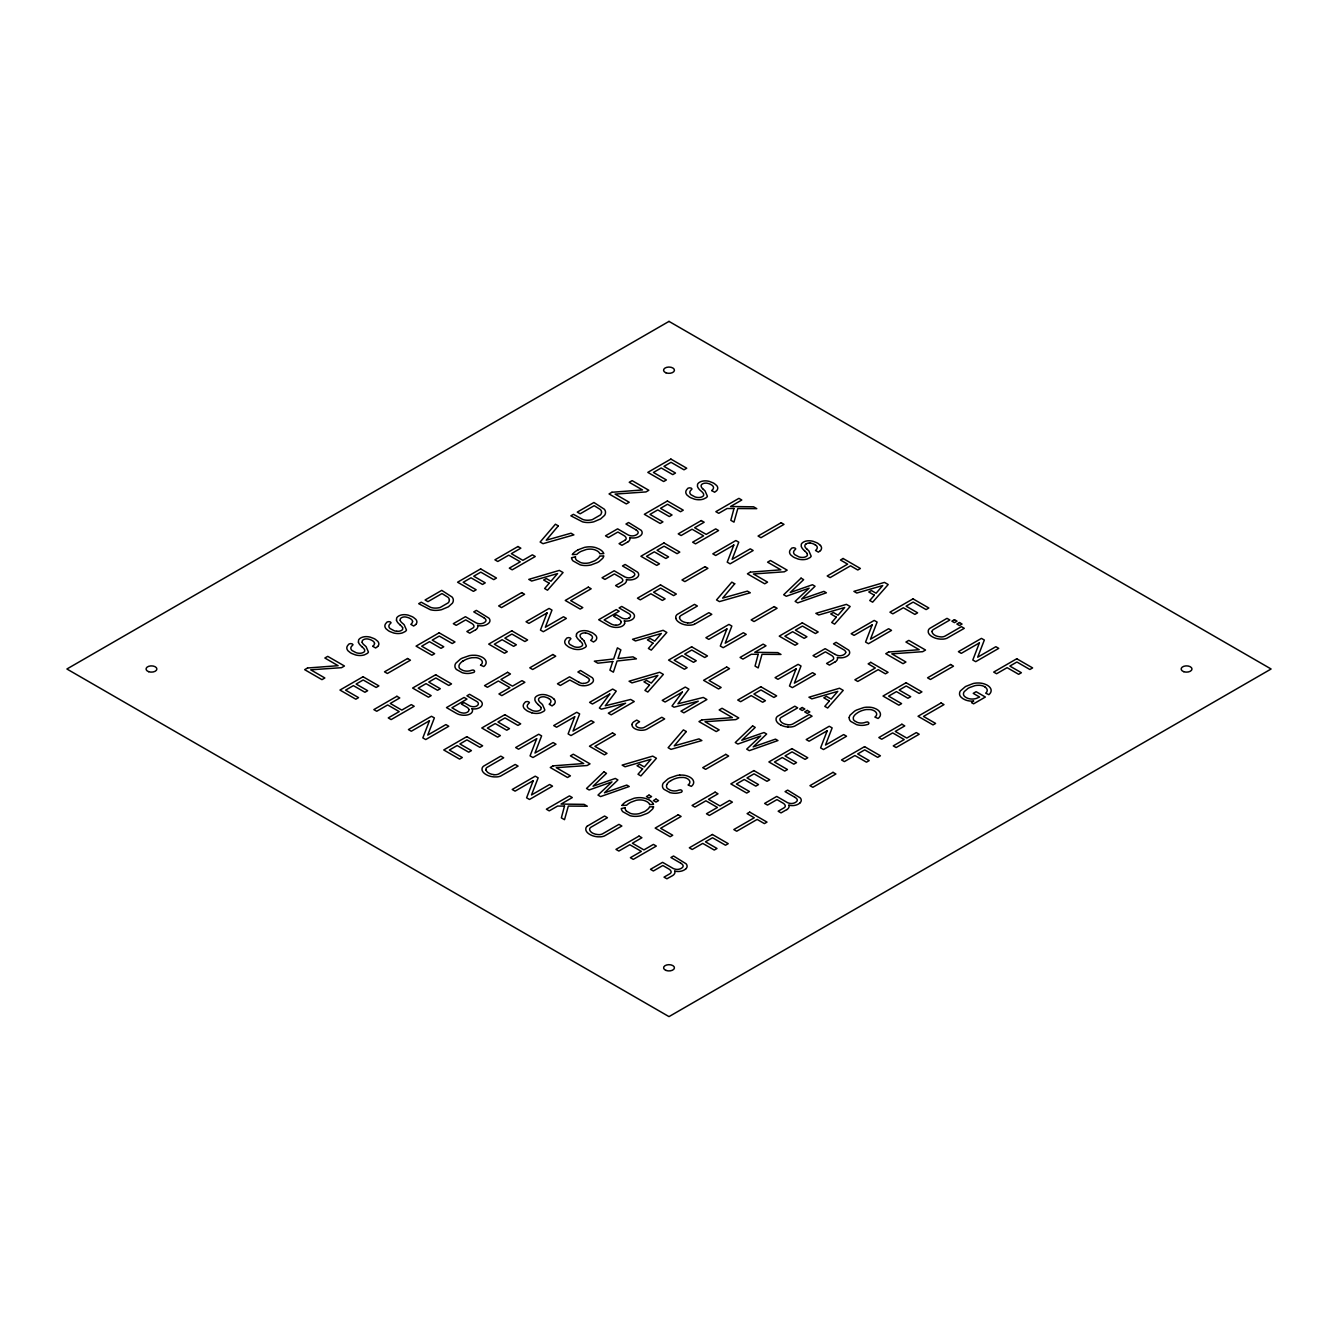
<?xml version="1.0" encoding="UTF-8"?>
<svg xmlns="http://www.w3.org/2000/svg" width="1338" height="1338" viewBox="0 0 1338 1338"><rect width="100%" height="100%" fill="white"/><g stroke="black" fill="none" stroke-linecap="round" stroke-linejoin="round"><path stroke-width="1.5" d="M679.553 617.47L679.637 618.323A9.634 5.553 0 0 0 687.615 622.856M575.474 556.959L575.407 557.611A9.165 5.302 0 0 0 576.661 560.271L580.642 562.562A9.082 5.235 0 0 0 584.689 563.265L586.345 563.248A11.958 6.907 0 0 0 589.74 562.729L594.59 560.839A23.9 13.798 0 0 0 596.012 560.003L598.437 558.046A12.678 7.326 0 0 0 599.742 556.039L603.806 555.922A15.487 8.931 0 0 1 602.669 558.364L599.207 561.475A27.73 16.006 0 0 1 597.317 562.596L591.028 564.954A14.869 8.597 0 0 1 586.579 565.522L585.091 565.539A12.627 7.292 0 0 1 580.207 564.853L573.065 560.923A12.878 7.426 0 0 1 571.51 557.762L575.507 556.792M625.264 807.784L625.214 808.436A9.165 5.302 0 0 0 626.452 811.096M576.494 634.112L576.377 636.152M377.667 646.471L375.66 647.993L372.767 646.338M415.7 624.511L413.693 626.033L410.816 624.361A8.848 5.118 0 0 0 412.589 621.317M554.066 704.39L552.059 705.912L549.165 704.24A8.848 5.118 0 0 0 550.955 701.196A7.192 4.148 0 0 0 548.764 698.486M820.395 550.62L818.388 552.142L815.511 550.47A8.848 5.118 0 0 0 817.284 547.426A7.192 4.148 0 0 0 815.093 544.717M685.825 868.814L684.956 869.516A11.858 6.841 0 0 1 683.986 870.101A9.082 5.235 0 0 1 679.804 871.406A8.296 4.783 0 0 1 674.82 871.088M799.973 802.917L799.087 803.62A11.858 6.841 0 0 1 798.134 804.205A9.082 5.235 0 0 1 793.936 805.509A8.296 4.783 0 0 1 788.952 805.175M973.579 700.995L971.522 702.667L973.579 703.838L985.37 697.031L976.121 691.696L973.228 693.352L979.6 697.031L976.238 698.469A9.065 5.235 0 0 1 972.659 699.038A8.078 4.666 0 0 1 967.943 698.369L966.805 697.884A11.172 6.456 0 0 1 965.685 697.265L964.731 696.546A8.061 4.65 0 0 1 963.477 694.372L963.494 693.469A11.925 6.891 0 0 1 964.313 691.579L967.876 688.485A25.706 14.835 0 0 1 969.448 687.598L974.9 685.658A11.657 6.723 0 0 1 977.108 685.34L979.232 685.273A7.978 4.599 0 0 1 983.029 685.976L983.882 686.327A10.152 5.854 0 0 1 984.952 686.912M587.365 826.081L604.575 816.029L607.452 817.702L591.045 827.168A5.569 3.211 0 0 0 589.623 829.142L589.707 829.995A9.634 5.553 0 0 0 597.685 834.544L599.156 834.644A5.569 3.211 0 0 0 602.568 833.825L618.976 824.359L621.869 826.014L604.475 835.949A8.53 4.917 0 0 1 600.645 836.819L597.852 836.819A13.413 7.744 0 0 1 590.794 834.962A16.775 9.684 0 0 1 589.071 833.975A13.229 7.627 0 0 1 585.827 829.894L585.86 828.289A8.53 4.917 0 0 1 587.365 826.064M462.547 661.307L463.383 660.755M670.923 780.572L670.07 781.124A15.671 9.048 0 0 0 666.792 784.62M624.813 540.318L619.059 543.646L621.936 545.302L627.706 541.974M475.508 629.847L469.738 633.175L466.862 631.503L472.632 628.174A4.549 2.626 0 0 0 473.97 626.284L473.92 625.933A7.827 4.516 0 0 0 471.578 623.307L465.691 619.879L456.208 625.348L453.314 623.692L465.423 616.701L475.358 622.438A7.225 4.165 0 0 0 479.857 623.792A6.105 3.529 0 0 0 484.59 622.387A5.569 3.211 0 0 0 485.995 620.23A7.225 4.165 0 0 0 483.654 617.654M835.23 661.792L829.46 665.12L826.583 663.464L832.353 660.136A4.549 2.626 0 0 0 833.691 658.229L833.641 657.878A7.827 4.516 0 0 0 831.299 655.269L825.412 651.84L815.929 657.309L813.036 655.637L825.145 648.662L835.079 654.399M786.811 809.574L781.041 812.902L778.164 811.229L783.917 807.901A4.549 2.626 0 0 0 785.272 806.011L785.222 805.66A7.827 4.516 0 0 0 782.881 803.034L776.977 799.606L767.51 805.075L764.617 803.419L776.726 796.428L786.66 802.164A7.225 4.165 0 0 0 791.159 803.519A6.105 3.529 0 0 0 795.893 802.114A5.569 3.211 0 0 0 797.297 799.957A7.225 4.165 0 0 0 794.956 797.381M577.932 549.851L584.305 547.443A15.337 8.848 0 0 1 588.82 546.841L590.326 546.824A12.845 7.409 0 0 1 595.895 547.694L599.039 548.998A18.481 10.671 0 0 1 600.043 549.567A13.949 8.045 0 0 1 603.806 553.598L599.809 553.731A9.868 5.703 0 0 0 596.581 550.587L594.791 549.801A9.032 5.218 0 0 0 590.694 549.115L589.004 549.149A11.674 6.74 0 0 0 586.161 549.533L581.21 551.323A18.983 10.955 0 0 0 576.778 554.434L572.296 554.584A20.839 12.025 0 0 1 578.016 549.918M694.405 624.277L711.799 614.343L708.906 612.67L692.499 622.153A5.569 3.211 0 0 1 689.087 622.973L687.598 622.923M679.788 775.103L682.631 775.087A11.423 6.59 0 0 1 687.113 775.94L688.853 776.625A15.002 8.664 0 0 1 690.358 777.445A12.427 7.175 0 0 1 693.686 782.496A11.457 6.623 0 0 1 691.311 786.359L688.05 784.954A7.777 4.499 0 0 0 689.856 781.777A8.463 4.884 0 0 0 686.979 778.465L686.143 778.097A7.342 4.231 0 0 0 683.333 777.445L679.453 777.529A17.946 10.37 0 0 0 671.024 780.623M622.086 805.409L626.602 805.275A18.983 10.955 0 0 1 631.051 802.181L635.968 800.358A11.674 6.74 0 0 1 638.795 799.973L640.484 799.94A9.032 5.218 0 0 1 644.582 800.626L646.405 801.395A9.868 5.703 0 0 1 649.683 804.556M649.599 804.556L653.513 804.439A13.949 8.045 0 0 0 649.783 800.408M625.298 807.617L621.3 808.587A12.878 7.426 0 0 0 622.856 811.748L630.014 815.678A12.627 7.292 0 0 0 634.881 816.364L636.37 816.347A14.869 8.597 0 0 0 640.818 815.779L647.124 813.42A27.73 16.006 0 0 0 648.997 812.3L652.459 809.189A15.487 8.931 0 0 0 653.613 806.747L649.515 806.864A12.678 7.326 0 0 1 648.228 808.871L645.802 810.828A23.9 13.798 0 0 1 644.381 811.664L639.531 813.554A11.958 6.907 0 0 1 636.152 814.073L634.48 814.089A9.082 5.235 0 0 1 630.432 813.387L626.468 811.096M615.948 625.164L615.313 625.147A7.376 4.265 0 0 1 611.048 623.893L604.124 619.912L619.176 611.232L616.3 609.559L598.671 619.745L608.456 625.398A11.54 6.657 0 0 0 615.497 627.405L617.487 627.371A7.978 4.616 0 0 0 621.735 626.368A9.065 5.235 0 0 0 622.454 625.983A7.677 4.432 0 0 0 624.578 623.575M809.44 543.044L810.31 543.094M788.099 726.986L790.875 726.986A8.53 4.917 0 0 0 794.705 726.116L812.099 716.181L809.222 714.525L792.798 723.992A5.569 3.211 0 0 1 789.387 724.811L787.898 724.761M493.906 774.685L495.394 774.735A5.569 3.211 0 0 0 498.806 773.916L515.214 764.45L518.09 766.105L500.696 776.04A8.53 4.917 0 0 1 496.883 776.91L494.09 776.91A13.413 7.744 0 0 1 487.015 775.053A16.775 9.684 0 0 1 485.293 774.066A13.229 7.627 0 0 1 482.048 769.986L482.098 768.38A8.53 4.917 0 0 1 483.587 766.156L500.797 756.121L503.69 757.793L487.283 767.259A5.569 3.211 0 0 0 485.861 769.233L485.928 770.086M396.817 631.268L397.838 631.302A5.201 2.994 0 0 0 401.066 630.633L401.768 630.231A4.064 2.341 0 0 0 402.755 628.994L402.554 627.656M585.475 632.958L584.606 632.907A4.349 2.509 0 0 0 581.846 633.459A5.268 3.044 0 0 0 581.428 633.677A4.683 2.709 0 0 0 580.056 635.349L580.14 636.303A11.942 6.891 0 0 0 582.348 639.146M531.788 712.803L528.242 711.431A20.103 11.607 0 0 1 526.771 710.612L524.563 708.839A11.239 6.489 0 0 1 523.225 705.946A10.52 6.071 0 0 1 524.362 703.102C525.349 700.109 531.822 701.898 528.46 703.721A7.359 4.248 0 0 0 528.46 708.438L532.474 710.595A7.727 4.466 0 0 0 535.183 711.147L536.187 711.18A5.201 2.994 0 0 0 539.415 710.511L540.134 710.11A4.064 2.341 0 0 0 541.104 708.872L540.903 707.534M669.736 792.497L663.966 789.303A11.473 6.623 0 0 1 662.494 786.711L662.494 785.088A14.935 8.63 0 0 1 663.364 783.014L667.846 779.034A30.506 17.611 0 0 1 669.853 777.913L676.877 775.471A15.236 8.797 0 0 1 679.788 775.103M711.732 490.561L714.626 492.233L716.633 490.712A9.751 5.62 0 0 0 716.666 485.527L714.341 483.587A20.455 11.808 0 0 0 712.97 482.817L709.207 481.379A10.269 5.937 0 0 0 705.828 480.877L704.892 480.877A7.476 4.315 0 0 0 701.079 481.546L700.326 481.864A9.299 5.369 0 0 0 699.272 482.449A7.493 4.332 0 0 0 697.55 484.339L697.449 486.38A19.05 10.988 0 0 0 700.861 490.862A19.752 11.406 0 0 1 703.571 493.839L703.671 495.194A4.064 2.341 0 0 1 702.701 496.431L701.982 496.833A5.201 2.994 0 0 1 698.754 497.519L697.75 497.468A7.727 4.466 0 0 1 695.041 496.916L691.027 494.759A7.359 4.248 0 0 1 691.027 490.059C694.389 488.203 687.916 486.43 686.929 489.424A10.52 6.071 0 0 0 685.792 492.284A11.239 6.489 0 0 0 687.13 495.16L689.338 496.933A20.103 11.607 0 0 0 690.809 497.753L694.355 499.124A11.289 6.523 0 0 0 698.62 499.743L699.138 499.743A8.697 5.018 0 0 0 703.504 499.057L706.263 497.669A6.305 3.646 0 0 0 707.401 496.247L705.076 490.946A35.992 20.789 0 0 0 703.353 489.407M635.885 529.764L625.95 524.028L628.576 522.506L641.119 530.283A9.6 5.536 0 0 1 642.123 532.474A8.429 4.867 0 0 1 640.869 535.334L639.982 536.036A11.858 6.841 0 0 1 639.029 536.622A9.082 5.235 0 0 1 634.831 537.909A8.296 4.783 0 0 1 629.847 537.592M624.093 576.511L614.159 570.774L602.05 577.765L604.943 579.421L614.41 573.952L620.33 577.364A7.827 4.516 0 0 1 622.722 579.99M483.704 617.621L473.769 611.884L476.378 610.379L488.922 618.156A9.6 5.536 0 0 1 489.925 620.347A8.429 4.867 0 0 1 488.688 623.19L487.785 623.893A11.858 6.841 0 0 1 486.831 624.478A9.082 5.235 0 0 1 482.65 625.783A8.296 4.783 0 0 1 477.666 625.448M587.365 677.48L577.882 672.011L580.508 670.489L592.266 677.697A9.282 5.352 0 0 1 593.42 680.089A8.413 4.867 0 0 1 592.333 682.664L590.861 683.818A13.129 7.576 0 0 1 589.69 684.471L588.051 685.14A8.948 5.168 0 0 1 579.404 685.106L569.804 680.005L560.338 685.474L557.444 683.802L569.553 676.827L579.019 682.296M795.006 797.348L785.055 791.611L787.681 790.106L800.224 797.883A9.6 5.536 0 0 1 801.228 800.074A8.429 4.867 0 0 1 799.973 802.917M480.526 665.137L483.771 666.541A11.457 6.623 0 0 0 486.146 662.678A12.427 7.175 0 0 0 482.867 657.61A15.002 8.664 0 0 0 481.329 656.807L479.589 656.122A11.423 6.59 0 0 0 475.09 655.269L472.264 655.286A15.236 8.797 0 0 0 469.354 655.653L462.312 658.095A30.506 17.611 0 0 0 460.305 659.216L455.823 663.196A14.935 8.63 0 0 0 454.953 665.27L454.97 666.893A11.473 6.623 0 0 0 456.442 669.485L462.195 672.68A11.256 6.506 0 0 0 467.748 673.466A10.119 5.837 0 0 0 472.03 672.847C476.462 672.663 474.622 668.766 471.227 670.355A7.56 4.365 0 0 1 466.828 671.124A7.443 4.298 0 0 1 462.864 670.388L460.205 668.933A7.359 4.248 0 0 1 459.068 667.327L458.984 665.789A11.708 6.757 0 0 1 459.302 664.802A15.671 9.048 0 0 1 462.58 661.323M680.858 863.261L670.923 857.507L673.532 856.002L686.076 863.779A9.6 5.536 0 0 1 687.08 865.97A8.429 4.867 0 0 1 685.842 868.83M584.02 640.718L586.345 646.02A6.305 3.646 0 0 1 585.191 647.441L582.431 648.813A8.697 5.018 0 0 1 578.083 649.515L577.564 649.515A11.289 6.523 0 0 1 573.3 648.897L569.737 647.525A20.103 11.607 0 0 1 568.282 646.706L566.058 644.933A11.239 6.489 0 0 1 564.72 642.056A10.52 6.071 0 0 1 565.874 639.196C566.86 636.202 573.333 637.992 569.955 639.832A7.359 4.248 0 0 0 569.971 644.531L573.985 646.689A7.727 4.466 0 0 0 576.678 647.241L577.698 647.274A5.201 2.994 0 0 0 580.926 646.605L581.645 646.204A4.064 2.341 0 0 0 582.615 644.966L582.415 643.628A19.752 11.406 0 0 0 579.638 640.701M820.478 545.436L818.12 543.496A20.455 11.808 0 0 0 816.749 542.726L812.986 541.288A10.269 5.937 0 0 0 809.59 540.786L808.654 540.786A7.476 4.315 0 0 0 804.84 541.455L804.088 541.773A9.299 5.369 0 0 0 803.034 542.358A7.493 4.332 0 0 0 801.311 544.248L801.211 546.289A19.05 10.988 0 0 0 804.623 550.771M554.133 699.189L551.774 697.265A20.455 11.808 0 0 0 550.403 696.496L546.64 695.058A10.269 5.937 0 0 0 543.261 694.556L542.325 694.539A7.476 4.315 0 0 0 538.512 695.225L537.759 695.543A9.299 5.369 0 0 0 536.705 696.128A7.493 4.332 0 0 0 534.983 698.018L534.882 700.058A19.05 10.988 0 0 0 538.294 704.541M807.232 553.765L807.433 555.103A4.064 2.341 0 0 1 806.463 556.34L805.744 556.742A5.201 2.994 0 0 1 802.516 557.428L801.512 557.377A7.727 4.466 0 0 1 798.819 556.825L794.789 554.668A7.359 4.248 0 0 1 794.789 549.968C798.15 548.112 791.678 546.339 790.708 549.333A10.52 6.071 0 0 0 789.554 552.193A11.239 6.489 0 0 0 790.892 555.069L793.116 556.842A20.103 11.607 0 0 0 794.571 557.662L798.117 559.033A11.289 6.523 0 0 0 802.382 559.652L802.9 559.652A8.697 5.018 0 0 0 807.266 558.966L810.025 557.578A6.305 3.646 0 0 0 811.179 556.156L808.838 550.855A35.992 20.789 0 0 0 807.115 549.316M400.279 620.33L400.196 619.377A4.683 2.709 0 0 1 401.551 617.704A5.268 3.044 0 0 1 401.985 617.487A4.349 2.509 0 0 1 404.745 616.918L405.615 616.985A9.751 5.636 0 0 1 410.314 618.641A7.192 4.148 0 0 1 412.556 621.317M362.23 642.307L362.163 641.354A4.683 2.709 0 0 1 363.501 639.664A5.268 3.044 0 0 1 363.936 639.447A4.349 2.509 0 0 1 366.696 638.895L367.582 638.945A9.751 5.636 0 0 1 372.265 640.618A7.192 4.148 0 0 1 374.506 643.294M396.516 620.18L396.633 618.139A7.493 4.332 0 0 1 398.356 616.249A9.299 5.369 0 0 1 399.393 615.664L400.146 615.346A7.476 4.315 0 0 1 403.976 614.66L404.912 614.677A10.269 5.937 0 0 1 408.291 615.179L412.054 616.617A20.455 11.808 0 0 1 413.425 617.387L415.784 619.31A9.751 5.62 0 0 1 415.784 624.528M358.467 642.156L358.584 640.099A7.493 4.332 0 0 1 360.307 638.209A9.299 5.369 0 0 1 361.36 637.641L362.113 637.323A7.476 4.315 0 0 1 365.926 636.637L366.863 636.654A10.269 5.937 0 0 1 370.241 637.156L374.004 638.577A20.455 11.808 0 0 1 375.376 639.347L377.734 641.287A9.751 5.62 0 0 1 377.734 646.505M675.807 618.223L675.79 616.601A8.53 4.917 0 0 1 677.296 614.393L694.506 604.358L697.382 606.014L680.975 615.497A5.569 3.211 0 0 0 679.553 617.47M493.923 774.635A9.634 5.553 0 0 1 486.045 770.086M621.969 805.376A20.839 12.025 0 0 1 627.806 800.743L634.095 798.268A15.337 8.848 0 0 1 638.611 797.665L640.116 797.649A12.845 7.409 0 0 1 645.702 798.518L648.83 799.823A18.481 10.671 0 0 1 649.833 800.392M583.335 683.534A6.573 3.797 0 0 1 579.07 682.28M589.339 679.972A6.054 3.496 0 0 1 583.351 683.4M587.332 677.513A6.573 3.797 0 0 1 589.523 679.972M554.099 699.205A9.751 5.62 0 0 1 554.133 704.407M538.127 704.608A19.752 11.406 0 0 1 541.004 707.501M548.68 698.52A9.751 5.636 0 0 0 544.014 696.797L543.111 696.814A4.349 2.509 0 0 0 540.335 697.366A5.268 3.044 0 0 0 539.916 697.583A4.683 2.709 0 0 0 538.545 699.256L538.629 700.209A11.942 6.891 0 0 0 540.853 703.052A35.992 20.789 0 0 1 542.509 704.608L544.834 709.926A6.305 3.646 0 0 1 543.696 711.348L540.92 712.719A8.697 5.018 0 0 1 536.571 713.422L536.053 713.422A11.289 6.523 0 0 1 531.788 712.803M361.879 646.622A19.05 10.988 0 0 1 358.367 642.156M361.728 646.689A19.752 11.406 0 0 1 364.588 649.599L364.705 650.97A4.064 2.341 0 0 1 363.735 652.208L363.016 652.593A5.201 2.994 0 0 1 359.788 653.279L358.768 653.228A7.727 4.466 0 0 1 356.075 652.676L352.045 650.519A7.359 4.248 0 0 1 352.061 645.819C355.406 643.979 348.95 642.207 347.964 645.184A10.52 6.071 0 0 0 346.826 648.044A11.239 6.489 0 0 0 348.164 650.937L350.372 652.71A20.103 11.607 0 0 0 351.827 653.513L355.39 654.884A11.289 6.523 0 0 0 359.654 655.503L360.173 655.503A8.697 5.018 0 0 0 364.521 654.817L367.281 653.429A6.305 3.646 0 0 0 368.435 652.024L366.11 646.706A35.992 20.789 0 0 0 364.388 645.167A11.942 6.891 0 0 1 362.146 642.307M374.556 643.294A8.848 5.118 0 0 1 372.733 646.321M399.928 624.662A19.05 10.988 0 0 1 396.416 620.196M399.778 624.729A19.752 11.406 0 0 1 402.638 627.622M396.817 631.268A7.727 4.466 0 0 1 394.125 630.716L390.094 628.559A7.359 4.248 0 0 1 390.111 623.843C393.456 622.003 387 620.23 386.013 623.224A10.52 6.071 0 0 0 384.876 626.067A11.239 6.489 0 0 0 386.214 628.96L388.421 630.733A20.103 11.607 0 0 0 389.876 631.553L393.439 632.924A11.289 6.523 0 0 0 397.687 633.543L398.222 633.543A8.697 5.018 0 0 0 402.571 632.841L405.33 631.469A6.305 3.646 0 0 0 406.484 630.047L404.16 624.746A35.992 20.789 0 0 0 402.437 623.207A11.942 6.891 0 0 1 400.196 620.347M576.494 634.112A7.493 4.332 0 0 1 578.217 632.222A9.299 5.369 0 0 1 579.254 631.636L580.006 631.335A7.476 4.315 0 0 1 583.836 630.65L584.773 630.65A10.269 5.937 0 0 1 588.151 631.151L591.914 632.59A20.455 11.808 0 0 1 593.286 633.359L595.644 635.299A9.751 5.62 0 0 1 595.644 640.517L593.554 642.006L590.677 640.333A8.848 5.118 0 0 0 592.45 637.289A7.192 4.148 0 0 0 590.275 634.58M579.789 640.634A19.05 10.988 0 0 1 576.277 636.169M585.526 632.891A9.751 5.636 0 0 1 590.175 634.613M582.298 639.179A35.992 20.789 0 0 1 584.02 640.718M787.915 724.711A9.634 5.553 0 0 1 780.037 720.162L779.87 719.309A5.569 3.211 0 0 1 781.275 717.335L797.682 707.869L794.805 706.196L777.595 716.248A8.53 4.917 0 0 0 776.09 718.456L776.107 720.061A13.229 7.627 0 0 0 779.318 724.142A16.775 9.684 0 0 0 781.007 725.129M788.082 727.019A13.413 7.744 0 0 1 781.024 725.129M666.842 784.62A11.708 6.757 0 0 0 666.508 785.607L666.592 787.145A7.359 4.248 0 0 0 667.746 788.751L670.388 790.223A7.443 4.298 0 0 0 674.369 790.942A7.56 4.365 0 0 0 678.751 790.173C682.146 788.6 683.986 792.481 679.57 792.665A10.119 5.837 0 0 1 675.272 793.283A11.256 6.506 0 0 1 669.736 792.481M480.559 665.153A7.777 4.499 0 0 0 482.316 661.959A8.463 4.884 0 0 0 479.456 658.647L478.619 658.279A7.342 4.231 0 0 0 475.81 657.627L471.913 657.711A17.946 10.37 0 0 0 463.483 660.805M675.757 618.223A13.229 7.627 0 0 0 679.002 622.287A16.775 9.684 0 0 0 680.708 623.291A13.413 7.744 0 0 0 687.782 625.181L690.575 625.147A8.53 4.917 0 0 0 694.405 624.277M674.737 871.088A8.63 4.984 0 0 1 672.746 875.52L666.893 878.798L664.016 877.143L669.786 873.814A4.549 2.626 0 0 0 671.124 871.908L671.074 871.556A7.827 4.516 0 0 0 668.732 868.931L662.845 865.502L653.362 870.988L650.469 869.315L662.578 862.341L672.512 868.078A7.225 4.165 0 0 0 677.011 869.432A6.105 3.529 0 0 0 681.744 868.028A5.569 3.211 0 0 0 683.149 865.853A7.225 4.165 0 0 0 680.808 863.278M788.868 805.175A8.63 4.984 0 0 1 786.895 809.624M477.566 625.448A8.63 4.984 0 0 1 475.592 629.897M835.313 661.842A8.63 4.984 0 0 0 837.304 657.41A8.296 4.783 0 0 0 842.355 657.727A9.082 5.235 0 0 0 846.553 656.44A11.858 6.841 0 0 0 847.506 655.854L848.392 655.152A8.429 4.867 0 0 0 849.647 652.292A9.6 5.536 0 0 0 848.643 650.117L836.099 642.324L833.49 643.846L843.425 649.582A7.225 4.165 0 0 1 845.767 652.175M835.129 654.366A7.225 4.165 0 0 0 839.578 655.754A6.105 3.529 0 0 0 844.311 654.349A5.569 3.211 0 0 0 845.716 652.175M629.763 537.592A8.63 4.984 0 0 1 627.79 542.024M624.829 540.318A4.549 2.626 0 0 0 626.167 538.411L626.117 538.06A7.827 4.516 0 0 0 623.776 535.451L617.872 532.022L608.389 537.491L605.512 535.819L617.604 528.845L627.539 534.581A7.225 4.165 0 0 0 632.038 535.936A6.105 3.529 0 0 0 636.771 534.531A5.569 3.211 0 0 0 638.176 532.357A7.225 4.165 0 0 0 635.851 529.798M985.002 687.013A8.546 4.934 0 0 1 985.705 693.184L988.866 694.673A12.477 7.208 0 0 0 991.09 689.806A13.096 7.56 0 0 0 987.277 685.24A15.872 9.165 0 0 0 986.139 684.655L984.35 683.935A11.958 6.907 0 0 0 979.048 682.999L976.874 683.016A15.337 8.864 0 0 0 973.211 683.517L965.501 686.528L960.4 690.91A14.869 8.58 0 0 0 959.58 693L959.547 694.255A11.942 6.891 0 0 0 960.851 696.947L962.457 698.336A15.989 9.232 0 0 0 963.745 699.122A11.59 6.69 0 0 0 973.596 701.095M820.428 545.436A9.751 5.62 0 0 1 820.462 550.654M804.473 550.838A19.752 11.406 0 0 1 807.332 553.731M807.182 549.282A11.942 6.891 0 0 1 804.874 546.456L804.891 545.503A4.683 2.709 0 0 1 806.245 543.813M806.245 543.813A5.268 3.044 0 0 1 806.68 543.596A4.349 2.509 0 0 1 809.44 543.044M810.343 543.027A9.751 5.636 0 0 1 815.009 544.75M711.699 490.561A8.848 5.118 0 0 0 713.522 487.517A7.192 4.148 0 0 0 711.331 484.808A9.751 5.636 0 0 0 706.581 483.118L705.678 483.135A4.349 2.509 0 0 0 702.902 483.687A5.268 3.044 0 0 0 702.483 483.904A4.683 2.709 0 0 0 701.112 485.594L701.196 486.53A11.942 6.891 0 0 0 703.42 489.374M621.016 621.652A5.302 3.061 0 0 1 615.948 625.264M621.083 621.635A7.075 4.081 0 0 0 618.992 619.31L613.64 616.199L616.216 614.711L621.585 617.822A5.854 3.378 0 0 0 625.298 618.842A4.549 2.626 0 0 0 628.96 618.089M628.96 618.089A5.503 3.178 0 0 0 628.893 613.59L619.109 607.937L621.735 606.432L631.519 612.085A9.901 5.72 0 0 1 634.48 615.915L634.413 616.467A8.714 5.034 0 0 1 632.473 619.343A9.851 5.687 0 0 1 631.62 619.845A7.911 4.566 0 0 1 628.224 620.949A7.259 4.198 0 0 1 624.144 620.849A8.881 5.135 0 0 1 624.595 623.575M468.818 709.508A5.302 3.061 0 0 1 463.751 713.137L463.132 713.02A7.376 4.265 0 0 1 458.85 711.766L451.943 707.785L466.979 699.105L464.102 697.433L446.474 707.601L456.258 713.254A11.54 6.657 0 0 0 463.316 715.261L465.306 715.228A7.978 4.616 0 0 0 469.538 714.224A9.065 5.235 0 0 0 470.257 713.856A7.677 4.432 0 0 0 472.381 711.431A8.881 5.135 0 0 0 471.963 708.705M468.885 709.508A7.075 4.081 0 0 0 466.811 707.166L461.443 704.072L464.018 702.584L469.387 705.678A5.854 3.378 0 0 0 473.1 706.715A4.549 2.626 0 0 0 476.78 705.962A5.503 3.178 0 0 0 476.713 701.447L466.929 695.81L469.538 694.288L479.322 699.941A9.901 5.72 0 0 1 482.282 703.771L482.232 704.323A8.714 5.034 0 0 1 480.275 707.217A9.851 5.687 0 0 1 479.439 707.718A7.911 4.566 0 0 1 476.027 708.822A7.259 4.198 0 0 1 471.963 708.705M622.705 580.358A4.549 2.626 0 0 1 621.367 582.264L615.597 585.576L618.474 587.248L624.244 583.92A8.63 4.984 0 0 0 626.301 579.521A8.296 4.783 0 0 0 631.369 579.839A9.082 5.235 0 0 0 635.567 578.551A11.858 6.841 0 0 0 636.52 577.966L637.406 577.263A8.429 4.867 0 0 0 638.661 574.403A9.6 5.536 0 0 0 637.657 572.229L625.114 564.452L622.488 565.957L632.439 571.694A7.225 4.165 0 0 1 634.781 574.286A5.569 3.211 0 0 1 633.359 576.477M624.144 576.494A7.225 4.165 0 0 0 628.592 577.865A6.105 3.529 0 0 0 633.326 576.461M449.351 599.942L449.351 600.26A11.323 6.539 0 0 1 448.28 602.786L440.169 607.485A11.674 6.74 0 0 1 436.305 608.088L435.201 608.104A9.215 5.319 0 0 1 430.669 607.368L421.253 602.2L418.677 603.689L430.234 609.66A12.678 7.326 0 0 0 435.067 610.379L436.539 610.362A14.601 8.429 0 0 0 441.64 609.66L448.397 606.8L452.378 603.221A14.467 8.363 0 0 0 453.298 600.695L453.314 599.842A12.678 7.326 0 0 0 452.093 597.049L441.741 590.376L425.083 599.993L427.959 601.648L442.008 593.554L448.063 597.333A9.215 5.319 0 0 1 449.367 599.942M601.548 512.069L601.548 512.387A11.323 6.539 0 0 1 600.461 514.929L592.366 519.612A11.674 6.74 0 0 1 588.503 520.231L587.399 520.248A9.215 5.319 0 0 1 582.866 519.495L573.45 514.327L570.858 515.816L582.431 521.803A12.678 7.326 0 0 0 587.265 522.506L588.737 522.506A14.601 8.429 0 0 0 593.821 521.803L600.595 518.927L604.575 515.364A14.467 8.363 0 0 0 605.495 512.822L605.495 511.969A12.678 7.326 0 0 0 604.274 509.176L593.921 502.503L577.263 512.12L580.157 513.792L594.189 505.68L600.26 509.46A9.215 5.319 0 0 1 601.548 512.069M849.212 717.603L849.279 718.824A11.473 6.623 0 0 0 850.751 721.399L856.504 724.594A11.256 6.506 0 0 0 862.057 725.38A10.119 5.837 0 0 0 866.338 724.778C870.77 724.594 868.931 720.697 865.535 722.269A7.56 4.365 0 0 1 861.154 723.055A7.443 4.298 0 0 1 857.173 722.319L854.53 720.848A7.359 4.248 0 0 1 853.376 719.242L853.293 717.703A11.708 6.757 0 0 1 853.611 716.733A15.671 9.048 0 0 1 856.889 713.254L857.691 712.686A17.946 10.37 0 0 1 866.171 709.541L870.118 709.541A7.342 4.231 0 0 1 872.928 710.21L873.764 710.578A8.463 4.884 0 0 1 876.658 713.873A7.777 4.499 0 0 1 874.868 717.068L878.079 718.456A11.457 6.623 0 0 0 880.454 714.592A12.427 7.175 0 0 0 877.176 709.541A15.002 8.664 0 0 0 875.637 708.739L873.898 708.036A11.423 6.59 0 0 0 869.416 707.2L866.572 707.2A15.236 8.797 0 0 0 863.662 707.585L856.638 710.01A30.506 17.611 0 0 0 854.614 711.13L850.132 715.128A14.935 8.63 0 0 0 849.279 717.185L849.212 717.603M632.021 724.477L632.004 724.995A9.115 5.268 0 0 0 634.68 728.574A9.918 5.72 0 0 0 641.036 730.297L642.407 730.247A7.677 4.432 0 0 0 646.722 729.26L664.668 718.924L661.775 717.268L644.481 727.253A4.599 2.659 0 0 1 640.885 728.023A5.536 3.194 0 0 1 637.105 726.969A4.733 2.743 0 0 1 637.273 723.172L639.597 721.751L636.721 720.095L634.095 721.617A7.961 4.599 0 0 0 631.988 724.477M932.051 631.452L932.134 632.305A9.634 5.553 0 0 0 940.112 636.838L941.584 636.938A5.569 3.211 0 0 0 944.996 636.135L961.403 626.652L964.297 628.325L946.903 638.259A8.53 4.917 0 0 1 943.073 639.129L940.28 639.112A13.413 7.744 0 0 1 933.222 637.256A16.775 9.684 0 0 1 931.499 636.286A13.229 7.627 0 0 1 928.254 632.205L928.288 630.583A8.53 4.917 0 0 1 929.793 628.375L947.003 618.34L949.88 619.996L933.472 629.479A5.569 3.211 0 0 0 932.051 631.436M564.502 806.061L561.358 817.869L564.502 819.676L568.332 806.078L587.298 806.212L584.104 804.372L561.04 804.071L572.313 797.565L569.436 795.893L546.372 809.206L549.249 810.878L557.595 806.061L564.502 806.061M733.977 508.507L730.832 520.315L733.977 522.138L737.807 508.54L756.773 508.657L753.595 506.818L730.531 506.517L741.804 500.011L738.911 498.355L715.847 511.668L718.74 513.324L727.086 508.507L733.977 508.507M758.194 654.282L755.05 666.09L758.194 667.913L762.024 654.315L780.991 654.449L777.796 652.61L754.749 652.292L766.005 645.802L763.128 644.13L740.065 657.443L742.941 659.099L751.287 654.282L758.194 654.282M612.771 661.524L609.927 670.171L613.373 672.161L617.102 661.005L636.436 658.848L632.991 656.858L617.972 658.53L620.882 649.883L617.403 647.86L613.64 658.998L594.34 661.173L597.835 663.196L612.771 661.524M429.448 720.764L422.841 737.89L425.718 739.563L448.782 726.25L445.905 724.577L427.742 735.064L434.365 717.921L431.488 716.265L408.425 729.578L411.318 731.234L429.448 720.764M547.041 612.938L540.452 630.064L543.328 631.72L566.392 618.407L563.499 616.751L545.335 627.238L551.975 610.095L549.098 608.422L526.035 621.735L528.911 623.408L547.041 612.938M536.672 738.743L530.065 755.87L532.959 757.525L556.006 744.212L553.129 742.557L534.966 753.043L541.606 735.9L538.712 734.228L515.648 747.541L518.542 749.213L536.672 738.743M533.21 780.673L526.603 797.799L529.497 799.472L552.544 786.159L549.667 784.486L531.504 794.973L538.144 777.83L535.25 776.174L512.203 789.487L515.08 791.143L533.21 780.673M574.721 716.783L568.115 733.893L570.991 735.566L594.055 722.252L591.179 720.58L573.015 731.083L579.638 713.923L576.762 712.268L553.698 725.581L556.591 727.236L574.721 716.783M733.826 545.034L727.22 562.161L730.113 563.833L753.16 550.52L750.284 548.848L732.12 559.334L738.76 542.191L735.867 540.535L712.82 553.848L715.696 555.504L733.826 545.034M726.902 628.91L720.312 646.037L723.189 647.692L746.253 634.379L743.359 632.723L725.196 643.21L731.836 626.067L728.959 624.394L705.895 637.708L708.772 639.38L726.902 628.91M796.077 668.849L789.487 685.976L792.364 687.632L815.427 674.319L812.551 672.663L794.371 683.149L801.01 666.006L798.134 664.334L775.07 677.647L777.947 679.319L796.077 668.849M827.219 730.749L820.612 747.875L823.489 749.548L846.553 736.235L843.676 734.562L825.513 745.049L832.136 727.905L829.259 726.25L806.195 739.563L809.089 741.219L827.219 730.749M872.175 624.913L865.586 642.039L868.462 643.712L891.526 630.399L888.633 628.726L870.469 639.213L877.109 622.07L874.232 620.414L851.169 633.727L854.045 635.383L872.175 624.913M979.399 642.892L972.81 660.019L975.686 661.674L998.75 648.361L995.857 646.706L977.693 657.192L984.333 640.049L981.456 638.377L958.393 651.69L961.269 653.362L979.399 642.892M609.76 694.037L599.374 708.019L601.381 709.173L625.615 703.203L608.322 713.187L611.215 714.843L634.262 701.53L630.666 699.456L605.294 705.778L616.249 691.127L612.653 689.053L589.59 702.366L592.466 704.022L609.76 694.037M682.397 692.047L672.011 706.012L674.018 707.183L698.252 701.196L680.958 711.18L683.852 712.853L706.899 699.54L703.303 697.449L677.931 703.788L688.886 689.137L685.29 687.063L662.226 700.376L665.103 702.032L682.397 692.047M558.297 525.884L546.239 540.201L571.008 533.21L573.885 534.882L543.027 543.68L540.134 542.024L555.421 524.212L558.297 525.884M734.713 583.786L722.654 598.103L747.407 591.128L750.3 592.784L719.426 601.598L716.532 599.926L731.819 582.13L734.713 583.786M686.277 731.568L674.218 745.885L698.988 738.894L701.865 740.566L671.007 749.364L668.114 747.708L683.4 729.896L686.277 731.568M549.216 583.217L544.633 588.536L547.51 590.209L563.064 572.547L559.334 570.406L528.778 579.387L531.654 581.043L557.595 573.567L550.955 581.244L546.239 578.518L543.663 580.006L549.216 583.217M652.977 643.126L648.395 648.445L651.271 650.117L666.826 632.456L663.113 630.315L632.539 639.296L635.416 640.952L661.357 633.476L654.717 641.153L650 638.427L647.425 639.915L652.977 643.126M649.515 685.056L644.933 690.391L647.809 692.047L663.364 674.402L659.651 672.261L629.077 681.226L631.954 682.898L657.895 675.406L651.271 683.099L646.555 680.373L643.963 681.862L649.515 685.056M642.608 768.932L638.009 774.25L640.902 775.923L656.44 758.278L652.727 756.121L622.153 765.102L625.047 766.774L650.987 759.282L644.347 766.958L639.631 764.249L637.055 765.737L642.608 768.932M836.3 617.169L831.718 622.488L834.594 624.144L850.148 606.499L846.419 604.358L815.862 613.339L818.739 614.995L844.679 607.502L838.04 615.196L833.323 612.47L830.747 613.958L836.3 617.169M874.35 595.193L869.767 600.528L872.644 602.184L888.198 584.539L884.468 582.398L853.912 591.363L856.788 593.035L882.729 585.542L876.089 593.236L871.373 590.51L868.797 591.998L874.35 595.193M829.376 701.045L824.793 706.364L827.67 708.019L843.224 690.375L839.511 688.234L808.938 697.215L811.815 698.871L837.772 691.378L831.132 699.072L826.416 696.345L823.823 697.834L829.376 701.045M801.044 578.15L783.683 594.758L786.292 596.263L809.139 588.168L795.14 601.381L797.749 602.869L826.382 592.784L823.907 591.363L801.613 599.106L815.059 586.245L812.467 584.739L790.189 592.517L803.636 579.655L801.044 578.15M603.89 771.859L586.529 788.467L589.138 789.972L611.984 781.877L597.986 795.09L600.595 796.578L629.228 786.493L626.753 785.072L604.458 792.815L617.905 779.954L615.296 778.448L593.035 786.226L606.482 773.364L603.89 771.859M752.608 725.932L735.264 742.54L737.857 744.045L760.703 735.95L746.721 749.146L749.313 750.651L777.947 740.55L775.488 739.128L753.177 746.888L766.641 734.027L764.031 732.522L741.754 740.282L755.217 727.42L752.608 725.932M669 321.388L66.9 669L669 1016.612L1271.1 669L669 321.388M307.556 667.996L304.663 669.669L321.956 679.654L324.85 677.981L310.7 669.82L341.575 667.679L344.451 666.006L327.726 656.356L324.85 658.012L338.113 665.688L307.556 667.996M517.957 546.523L494.909 559.836L497.786 561.492L508.741 555.17L520.281 561.826L509.31 568.148L512.203 569.821L535.25 556.508L532.373 554.835L522.857 560.338L511.333 553.681L520.85 548.179L517.957 546.523M611.934 492.267L609.041 493.939L626.335 503.924L629.228 502.252L615.079 494.09L645.953 491.932L648.83 490.277L632.105 480.626L629.228 482.282L642.491 489.942L611.934 492.267M480.643 568.901L457.579 582.214L473.435 591.363L476.161 589.79L463.182 582.298L471.009 577.799L482.533 584.455L485.259 582.866L473.736 576.21L480.794 572.146L493.755 579.638L496.482 578.049L480.643 568.901M670.873 459.068L647.809 472.381L663.665 481.529L666.391 479.957L653.429 472.465L661.24 467.966L672.763 474.622L675.506 473.033L663.966 466.377L671.024 462.312L684.002 469.805L686.729 468.216L670.873 459.068M363.033 676.744L339.969 690.057L355.824 699.205L358.551 697.633L345.589 690.14L353.399 685.625L364.923 692.281L367.666 690.709L356.125 684.053L363.183 679.972L376.162 687.464L378.888 685.892L363.033 676.744M439.132 632.807L416.068 646.12L431.923 655.269L434.649 653.697L421.687 646.204L429.498 641.688L441.022 648.345L443.764 646.772L432.224 640.116L439.282 636.052L452.244 643.528L454.987 641.956L439.132 632.807M667.411 500.997L644.347 514.31L660.203 523.476L662.946 521.887L649.967 514.411L657.778 509.895L669.318 516.552L672.044 514.979L660.52 508.323L667.562 504.242L680.54 511.735L683.266 510.163L667.411 500.997M407.572 658.513L384.508 671.827L387.384 673.499L410.448 660.186L407.572 658.513M521.703 592.617L498.656 605.93L501.533 607.586L524.596 594.273L521.703 592.617M396.901 696.295L373.837 709.608L376.731 711.264L387.686 704.942L399.209 711.599L388.254 717.921L391.131 719.593L414.195 706.28L411.318 704.608L401.801 710.11L390.261 703.454L399.778 697.951L396.901 696.295M701.279 520.566L678.215 533.879L681.109 535.534L692.064 529.212L703.604 535.869L692.632 542.191L695.526 543.864L718.573 530.55L715.696 528.878L706.18 534.38L694.639 527.724L704.173 522.221L701.279 520.566M435.67 674.737L412.606 688.05L428.461 697.215L431.187 695.626L418.225 688.15L426.036 683.634L437.559 690.291L440.302 688.719L428.762 682.062L435.82 677.981L448.799 685.474L451.525 683.902L435.67 674.737M511.768 630.8L488.704 644.113L504.56 653.279L507.286 651.69L494.324 644.214L502.135 639.698L513.658 646.354L516.384 644.782L504.861 638.126L511.919 634.045L524.881 641.538L527.624 639.965L511.768 630.8M663.949 542.944L640.902 556.257L656.757 565.405L659.483 563.833L646.505 556.34L654.315 551.825L665.856 558.481L668.582 556.909L657.058 550.253L664.1 546.188L677.078 553.664L679.804 552.092L663.949 542.944M588.302 587.131L565.238 600.444L580.224 609.091L582.799 607.603L570.707 600.611L591.179 588.787L588.302 587.131M507.587 672.328L484.523 685.641L487.417 687.297L498.372 680.975L509.895 687.632L498.94 693.954L501.817 695.626L524.881 682.313L522.004 680.641L512.471 686.143L500.947 679.487L510.464 673.984L507.587 672.328M660.504 584.873L637.44 598.186L640.317 599.859L650.87 593.771L662.394 600.428L665.12 598.855L653.596 592.199L660.654 588.118L673.616 595.611L676.342 594.039L660.504 584.873M552.845 654.516L529.781 667.829L532.658 669.502L555.722 656.189L552.845 654.516M705.026 566.66L681.979 579.973L684.855 581.629L707.919 568.316L705.026 566.66M781.124 522.723L758.061 536.036L760.954 537.692L784.001 524.379L781.124 522.723M750.284 572.146L747.407 573.818L764.7 583.803L767.577 582.13L753.428 573.969L784.302 571.811L787.179 570.155L770.454 560.505L767.577 562.161L780.857 569.821L750.284 572.146M466.795 736.653L443.748 749.966L459.586 759.114L462.329 757.542L449.351 750.049L457.161 745.534L468.701 752.19L471.428 750.618L459.904 743.961L466.945 739.881L479.924 747.373L482.65 745.801L466.795 736.653M504.844 714.676L481.78 727.989L497.636 737.154L500.379 735.566L487.4 728.089L495.211 723.574L506.751 730.23L509.477 728.658L497.953 722.002L504.995 717.921L517.973 725.413L520.699 723.841L504.844 714.676M843.091 558.498L840.481 560.02L847.64 564.151L827.202 575.959L830.095 577.615L850.533 565.807L857.775 570.005L860.384 568.483L843.091 558.498M691.629 646.789L668.565 660.102L684.42 669.251L687.147 667.679L674.185 660.186L681.995 655.67L693.519 662.327L696.262 660.755L684.721 654.098L691.779 650.017L704.741 657.51L707.484 655.938L691.629 646.789M774.2 606.599L751.153 619.912L754.03 621.568L777.094 608.255L774.2 606.599M553.129 765.854L550.253 767.51L567.546 777.495L570.423 775.839L556.274 767.678L587.148 765.52L590.025 763.864L573.3 754.197L570.423 755.87L583.702 763.53L553.129 765.854M802.315 622.822L779.251 636.135L795.106 645.284L797.833 643.712L784.871 636.219L792.681 631.703L804.205 638.36L806.931 636.788L795.408 630.131L802.466 626.067L815.427 633.543L818.17 631.971L802.315 622.822M612.503 732.906L589.456 746.219L604.425 754.866L607.017 753.378L594.908 746.387L615.396 734.562L612.503 732.906M726.651 667.01L703.587 680.323L718.573 688.97L721.149 687.481L709.056 680.49L729.528 668.666L726.651 667.01M701.865 719.928L698.971 721.583L716.265 731.568L719.158 729.912L705.009 721.734L735.883 719.593L738.76 717.937L722.035 708.27L719.158 709.943L732.421 717.603L701.865 719.928M760.804 686.729L737.74 700.042L740.633 701.697L751.17 695.609L762.693 702.266L765.436 700.694L753.896 694.037L760.954 689.956L773.933 697.449L776.659 695.877L760.804 686.729M913.001 598.855L889.937 612.168L892.814 613.841L903.367 607.753L914.891 614.41L917.617 612.821L906.094 606.164L913.152 602.1L926.113 609.593L928.84 608.004L913.001 598.855M870.77 662.343L868.145 663.849L875.32 667.996L854.882 679.788L857.758 681.46L878.196 669.652L885.438 673.834L888.064 672.328L870.77 662.343M888.633 652.024L885.756 653.697L903.05 663.681L905.926 662.009L891.794 653.847L922.651 651.69L925.545 650.034L908.82 640.384L905.926 642.039L919.206 649.699L888.633 652.024M649.014 795.09L646.438 796.578L649.014 798.067L651.589 796.578L649.014 795.09M802.248 707.518L799.672 709.006L802.248 710.495L804.84 709.006L802.248 707.518M954.446 619.661L951.87 621.15L954.446 622.638L957.021 621.15L954.446 619.661M725.781 754.364L702.718 767.678L705.611 769.35L728.658 756.037L725.781 754.364M807.282 710.428L804.707 711.916L807.282 713.405L809.858 711.916L807.282 710.428M959.48 622.555L956.887 624.043L959.48 625.532L962.055 624.043L959.48 622.555M655.988 799.104L653.412 800.592L655.988 802.081L658.564 800.592L655.988 799.104M639.029 836.083L615.965 849.396L618.842 851.052L629.813 844.73L641.337 851.386L630.382 857.708L633.259 859.381L656.322 846.068L653.429 844.395L643.913 849.898L632.389 843.241L641.906 837.739L639.029 836.083M715.111 792.146L692.064 805.459L694.94 807.115L705.895 800.793L717.436 807.45L706.464 813.772L709.357 815.444L732.404 802.131L729.528 800.459L720.011 805.961L708.488 799.304L718.004 793.802L715.111 792.146M753.879 770.588L730.832 783.901L746.688 793.066L749.414 791.477L736.435 784.001L744.246 779.485L755.786 786.142L758.512 784.57L746.989 777.913L754.03 773.832L767.009 781.325L769.735 779.753L753.879 770.588M791.929 748.628L768.882 761.941L784.72 771.089L787.463 769.517L774.485 762.024L782.295 757.525L793.835 764.182L796.562 762.593L785.038 755.937L792.079 751.872L805.058 759.365L807.784 757.776L791.929 748.628M906.077 682.731L883.013 696.044L898.868 705.193L901.595 703.621L888.633 696.128L896.443 691.612L907.967 698.269L910.71 696.697L899.169 690.04L906.227 685.976L919.206 693.452L921.932 691.88L906.077 682.731M678.232 814.775L655.168 828.088L670.154 836.735L672.73 835.246L660.638 828.272L681.109 816.448L678.232 814.775M950.616 664.501L927.552 677.814L930.428 679.487L953.492 666.173L950.616 664.501M749.715 812.116L747.089 813.621L754.264 817.769L733.809 829.56L736.703 831.233L757.141 819.425L764.383 823.606L767.009 822.101L749.715 812.116M901.896 724.243L878.832 737.556L881.725 739.228L892.68 732.906L904.204 739.563L893.249 745.885L896.125 747.541L919.189 734.228L916.313 732.572L906.796 738.074L895.256 731.418L904.772 725.915L901.896 724.243M712.385 834.494L689.321 847.807L692.198 849.479L702.751 843.392L714.275 850.048L717.001 848.476L705.477 841.819L712.535 837.739L725.497 845.231L728.24 843.659L712.385 834.494M864.565 746.637L841.518 759.951L844.395 761.606L854.932 755.518L866.472 762.175L869.198 760.603L857.675 753.946L864.716 749.865L877.695 757.358L880.421 755.786L864.565 746.637M1016.763 658.764L993.699 672.077L996.576 673.75L1007.129 667.662L1018.653 674.319L1021.396 672.73L1009.856 666.073L1016.913 662.009L1029.875 669.502L1032.618 667.913L1016.763 658.764M941.099 702.952L918.035 716.265L933.021 724.912L935.596 723.423L923.504 716.432L943.992 704.608L941.099 702.952M833.005 772.344L809.942 785.657L812.835 787.313L835.899 774L833.005 772.344M665.956 372.8A5.436 3.144 0 0 0 674.419 370.425A5.436 3.144 0 0 0 666.625 367.365A5.436 3.144 0 0 0 665.956 372.8M1183.829 671.709A5.436 3.144 0 0 0 1191.991 669A5.436 3.144 0 0 0 1183.829 666.291A5.436 3.144 0 0 0 1183.829 671.709M148.735 671.709A5.436 3.144 0 0 0 156.881 669A5.436 3.144 0 0 0 148.735 666.291A5.436 3.144 0 0 0 148.735 671.709M665.956 970.401A5.436 3.144 0 0 0 674.419 968.026A5.436 3.144 0 0 0 666.625 964.982A5.436 3.144 0 0 0 665.956 970.401"/></g></svg>
